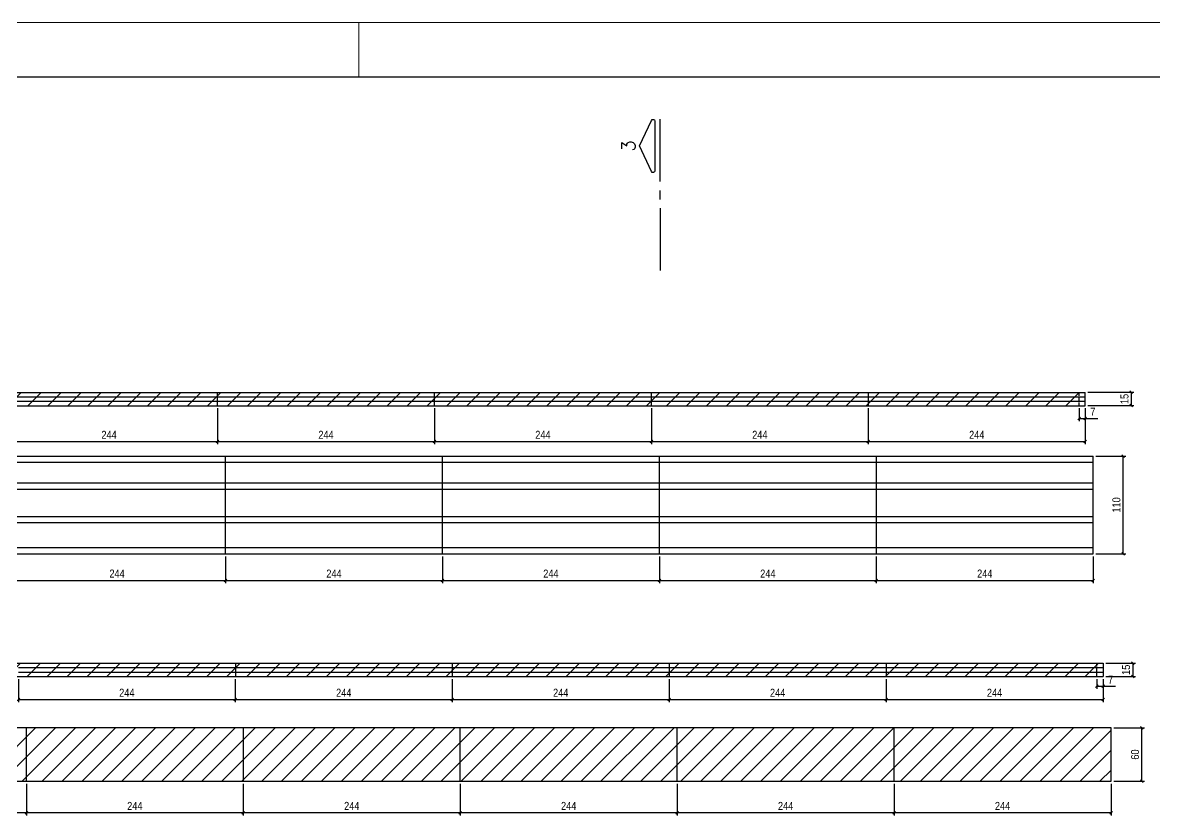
# Model space of a CAD drawing. Extents: x 1860 to 8661, y -614 to 3008.
# Drawn here: x 6028 to 7301, y 2116 to 3008 of the extents above; entities that cross this region are included whole.
import ezdxf
from ezdxf.enums import TextEntityAlignment as Align

# ---------------------------------------------------------------- set-up
doc = ezdxf.new("R2010")
doc.units = 0
doc.linetypes.add('HIDDEN', pattern=[0.375, 0.25, -0.125])
for name, color, linetype in [('COTA', 241, 'Continuous'), ('F-CORTE-INDICAÇÃO', 4, 'Continuous'), ('Painéis', 200, 'Continuous'), ('SARR_2.2x7', 40, 'Continuous')]:
    doc.layers.add(name, color=color, linetype=linetype)
doc.layers.add('FOLHA', color=255, linetype='Continuous', lineweight=5)
doc.layers.add('Hachura', color=251, linetype='Continuous', lineweight=9)
doc.styles.add('COTA TECNICA-50', font='techl___.ttf', dxfattribs={"height": 9})
doc.styles.add('ROMANS', font='romans.shx')
doc.dimstyles.new('COTA PAINEL-50', dxfattribs={"dimtxt": 9, "dimasz": 3, "dimexe": 3, "dimexo": 3, "dimgap": 3, "dimtad": 1, "dimdec": 1, "dimzin": 12, "dimdsep": 46, "dimtxsty": 'COTA TECNICA-50', "dimblk1": 'OBLIQUE', "dimblk2": 'OBLIQUE', "dimsah": 1, "dimcen": 0.9, "dimclrd": 4, "dimclre": 4, "dimclrt": 240, "dimadec": 1, "dimazin": 3, "dimtfac": 1, "dimtdec": 1, "dimtmove": 0, "dimatfit": 3, "dimfxl": 1, "dimtolj": 1, "dimtzin": 12, "dimarcsym": 0})
pattern_1 = [(45, (0, -34.354), (-11.22532, 11.22532), [])]

# ---------------------------------------------------------------- blocks, each defined once
blk = doc.blocks.new('*U15')
at = {"layer": 'F-CORTE-INDICAÇÃO'}
for p, q in [((70, 0), (0, 0)), ((80, 0), (90, 0)), ((100, 0), (170, 0))]:
    blk.add_line(p, q, dxfattribs=at)
blk.add_lwpolyline([(112, 6, -0.802585), (111.2, 9.8), (140, 23.3), (168.8, 9.8, -0.802585), (168, 6)], format="xyb", close=True, dxfattribs=at)
at = {"layer": 'F-CORTE-INDICAÇÃO', "style": 'ROMANS'}
blk.add_attdef('CORTE', text='', height=15, dxfattribs=at).set_placement((140, 35.8), align=Align.MIDDLE_CENTER)
at = {"layer": 'F-CORTE-INDICAÇÃO', "color": 2, "style": 'ROMANS'}
blk.add_attdef('FOLHA', text='', height=12, dxfattribs=at).set_placement((140, -10), align=Align.MIDDLE_CENTER)
blk = doc.blocks.new('_Oblique')
at = {"color": 0, "linetype": 'ByBlock', "lineweight": -2}
blk.add_line((-0.5, -0.5), (0.5, 0.5), dxfattribs=at)
blk = doc.blocks.new('*D384')
at = {"layer": 'COTA', "color": 4, "lineweight": -2, "transparency": 16777216}
for p, q in [((7008.6, 2151.5), (7008.6, 2116.1)), ((7252.6, 2151.5), (7252.6, 2116.1)), ((7252.6, 2119.1), (7008.6, 2119.1))]:
    blk.add_line(p, q, dxfattribs=at)
at = {"layer": 'Defpoints', "color": 0, "transparency": 16777216}
for p in [(7008.6, 2154.5), (7252.6, 2154.5), (7008.6, 2119.1)]:
    blk.add_point(p, dxfattribs=at)
at = {"layer": 'COTA', "color": 4, "lineweight": -2, "transparency": 16777216, "xscale": 3, "yscale": 3, "zscale": 3, "rotation": 180}
blk.add_blockref('_Oblique', (7008.6, 2119.1), dxfattribs=at)
at = {"layer": 'COTA', "color": 4, "lineweight": -2, "transparency": 16777216, "xscale": 3, "yscale": 3, "zscale": 3}
blk.add_blockref('_Oblique', (7252.6, 2119.1), dxfattribs=at)
at = {"layer": 'COTA', "color": 240, "transparency": 16777216, "insert": (7130.6, 2126.7), "char_height": 9, "attachment_point": 5, "style": 'COTA TECNICA-50'}
blk.add_mtext('\\A1;244', dxfattribs=at)
blk = doc.blocks.new('*D385')
at = {"layer": 'COTA', "color": 4, "lineweight": -2, "transparency": 16777216}
for p, q in [((6764.6, 2151.5), (6764.6, 2116.1)), ((7008.6, 2151.5), (7008.6, 2116.1)), ((7008.6, 2119.1), (6764.6, 2119.1))]:
    blk.add_line(p, q, dxfattribs=at)
at = {"layer": 'Defpoints', "color": 0, "transparency": 16777216}
for p in [(6764.6, 2154.5), (7008.6, 2154.5), (6764.6, 2119.1)]:
    blk.add_point(p, dxfattribs=at)
at = {"layer": 'COTA', "color": 4, "lineweight": -2, "transparency": 16777216, "xscale": 3, "yscale": 3, "zscale": 3, "rotation": 180}
blk.add_blockref('_Oblique', (6764.6, 2119.1), dxfattribs=at)
at = {"layer": 'COTA', "color": 4, "lineweight": -2, "transparency": 16777216, "xscale": 3, "yscale": 3, "zscale": 3}
blk.add_blockref('_Oblique', (7008.6, 2119.1), dxfattribs=at)
at = {"layer": 'COTA', "color": 240, "transparency": 16777216, "insert": (6886.6, 2126.7), "char_height": 9, "attachment_point": 5, "style": 'COTA TECNICA-50'}
blk.add_mtext('\\A1;244', dxfattribs=at)
blk = doc.blocks.new('*D386')
at = {"layer": 'COTA', "color": 4, "lineweight": -2, "transparency": 16777216}
for p, q in [((6520.6, 2151.5), (6520.6, 2116.1)), ((6764.6, 2151.5), (6764.6, 2116.1)), ((6764.6, 2119.1), (6520.6, 2119.1))]:
    blk.add_line(p, q, dxfattribs=at)
at = {"layer": 'Defpoints', "color": 0, "transparency": 16777216}
for p in [(6520.6, 2154.5), (6764.6, 2154.5), (6520.6, 2119.1)]:
    blk.add_point(p, dxfattribs=at)
at = {"layer": 'COTA', "color": 4, "lineweight": -2, "transparency": 16777216, "xscale": 3, "yscale": 3, "zscale": 3, "rotation": 180}
blk.add_blockref('_Oblique', (6520.6, 2119.1), dxfattribs=at)
at = {"layer": 'COTA', "color": 4, "lineweight": -2, "transparency": 16777216, "xscale": 3, "yscale": 3, "zscale": 3}
blk.add_blockref('_Oblique', (6764.6, 2119.1), dxfattribs=at)
at = {"layer": 'COTA', "color": 240, "transparency": 16777216, "insert": (6642.6, 2126.7), "char_height": 9, "attachment_point": 5, "style": 'COTA TECNICA-50'}
blk.add_mtext('\\A1;244', dxfattribs=at)
blk = doc.blocks.new('*D387')
at = {"layer": 'COTA', "color": 4, "lineweight": -2, "transparency": 16777216}
for p, q in [((6276.6, 2151.5), (6276.6, 2116.1)), ((6520.6, 2151.5), (6520.6, 2116.1)), ((6520.6, 2119.1), (6276.6, 2119.1))]:
    blk.add_line(p, q, dxfattribs=at)
at = {"layer": 'Defpoints', "color": 0, "transparency": 16777216}
for p in [(6276.6, 2154.5), (6520.6, 2154.5), (6276.6, 2119.1)]:
    blk.add_point(p, dxfattribs=at)
at = {"layer": 'COTA', "color": 4, "lineweight": -2, "transparency": 16777216, "xscale": 3, "yscale": 3, "zscale": 3, "rotation": 180}
blk.add_blockref('_Oblique', (6276.6, 2119.1), dxfattribs=at)
at = {"layer": 'COTA', "color": 4, "lineweight": -2, "transparency": 16777216, "xscale": 3, "yscale": 3, "zscale": 3}
blk.add_blockref('_Oblique', (6520.6, 2119.1), dxfattribs=at)
at = {"layer": 'COTA', "color": 240, "transparency": 16777216, "insert": (6398.6, 2126.7), "char_height": 9, "attachment_point": 5, "style": 'COTA TECNICA-50'}
blk.add_mtext('\\A1;244', dxfattribs=at)
blk = doc.blocks.new('*D389')
at = {"layer": 'COTA', "color": 4, "lineweight": -2, "transparency": 16777216}
for p, q in [((6032.6, 2151.5), (6032.6, 2116.1)), ((6276.6, 2151.5), (6276.6, 2116.1)), ((6276.6, 2119.1), (6032.6, 2119.1))]:
    blk.add_line(p, q, dxfattribs=at)
at = {"layer": 'Defpoints', "color": 0, "transparency": 16777216}
for p in [(6032.6, 2154.5), (6276.6, 2154.5), (6032.6, 2119.1)]:
    blk.add_point(p, dxfattribs=at)
at = {"layer": 'COTA', "color": 4, "lineweight": -2, "transparency": 16777216, "xscale": 3, "yscale": 3, "zscale": 3, "rotation": 180}
blk.add_blockref('_Oblique', (6032.6, 2119.1), dxfattribs=at)
at = {"layer": 'COTA', "color": 4, "lineweight": -2, "transparency": 16777216, "xscale": 3, "yscale": 3, "zscale": 3}
blk.add_blockref('_Oblique', (6276.6, 2119.1), dxfattribs=at)
at = {"layer": 'COTA', "color": 240, "transparency": 16777216, "insert": (6154.6, 2126.7), "char_height": 9, "attachment_point": 5, "style": 'COTA TECNICA-50'}
blk.add_mtext('\\A1;244', dxfattribs=at)
blk = doc.blocks.new('*D390')
at = {"layer": 'COTA', "color": 4, "lineweight": -2, "transparency": 16777216}
for p, q in [((5788.6, 2151.5), (5788.6, 2116.1)), ((6032.6, 2151.5), (6032.6, 2116.1)), ((6032.6, 2119.1), (5788.6, 2119.1))]:
    blk.add_line(p, q, dxfattribs=at)
at = {"layer": 'Defpoints', "color": 0, "transparency": 16777216}
for p in [(5788.6, 2154.5), (6032.6, 2154.5), (5788.6, 2119.1)]:
    blk.add_point(p, dxfattribs=at)
at = {"layer": 'COTA', "color": 4, "lineweight": -2, "transparency": 16777216, "xscale": 3, "yscale": 3, "zscale": 3, "rotation": 180}
blk.add_blockref('_Oblique', (5788.6, 2119.1), dxfattribs=at)
at = {"layer": 'COTA', "color": 4, "lineweight": -2, "transparency": 16777216, "xscale": 3, "yscale": 3, "zscale": 3}
blk.add_blockref('_Oblique', (6032.6, 2119.1), dxfattribs=at)
at = {"layer": 'COTA', "color": 240, "transparency": 16777216, "insert": (5910.6, 2126.7), "char_height": 9, "attachment_point": 5, "style": 'COTA TECNICA-50'}
blk.add_mtext('\\A1;244', dxfattribs=at)
blk = doc.blocks.new('*D400')
at = {"layer": 'COTA', "color": 4, "lineweight": -2, "transparency": 16777216}
for p, q in [((7255.6, 2214.5), (7290.3, 2214.5)), ((7287.3, 2154.5), (7287.3, 2214.5)), ((7255.6, 2154.5), (7290.3, 2154.5))]:
    blk.add_line(p, q, dxfattribs=at)
at = {"layer": 'Defpoints', "color": 0, "transparency": 16777216}
for p in [(7252.6, 2214.5), (7287.3, 2214.5), (7252.6, 2154.5)]:
    blk.add_point(p, dxfattribs=at)
at = {"layer": 'COTA', "color": 4, "lineweight": -2, "transparency": 16777216, "xscale": 3, "yscale": 3, "zscale": 3}
for p, rotation in [((7287.3, 2214.5), 90), ((7287.3, 2154.5), 270)]:
    blk.add_blockref('_Oblique', p, dxfattribs=dict(at, rotation=rotation))
at = {"layer": 'COTA', "color": 240, "transparency": 16777216, "insert": (7279.7, 2184.5), "char_height": 9, "attachment_point": 5, "rotation": 90, "style": 'COTA TECNICA-50'}
blk.add_mtext('\\A1;60', dxfattribs=at)
blk = doc.blocks.new('*D405')
at = {"layer": 'COTA', "color": 4, "lineweight": -2, "transparency": 16777216}
for p, q in [((7246.6, 2287.3), (7280.1, 2287.3)), ((7277.1, 2287.3), (7277.1, 2272.3)), ((7246.6, 2272.3), (7280.1, 2272.3))]:
    blk.add_line(p, q, dxfattribs=at)
at = {"layer": 'Defpoints', "color": 0, "transparency": 16777216}
for p in [(7243.6, 2287.3), (7243.6, 2272.3), (7277.1, 2272.3)]:
    blk.add_point(p, dxfattribs=at)
at = {"layer": 'COTA', "color": 4, "lineweight": -2, "transparency": 16777216, "xscale": 3, "yscale": 3, "zscale": 3}
for p, rotation in [((7277.1, 2287.3), 90), ((7277.1, 2272.3), 270)]:
    blk.add_blockref('_Oblique', p, dxfattribs=dict(at, rotation=rotation))
at = {"layer": 'COTA', "color": 240, "transparency": 16777216, "insert": (7269.5, 2279.8), "char_height": 9, "attachment_point": 5, "rotation": 90, "style": 'COTA TECNICA-50'}
blk.add_mtext('\\A1;15', dxfattribs=at)
blk = doc.blocks.new('*D404')
at = {"layer": 'COTA', "color": 4, "lineweight": -2, "transparency": 16777216}
for p, q in [((7236.6, 2269.3), (7236.6, 2258.3)), ((7243.6, 2269.3), (7243.6, 2258.3)), ((7236.6, 2261.3), (7243.6, 2261.3)), ((7243.6, 2261.3), (7257.8, 2261.3))]:
    blk.add_line(p, q, dxfattribs=at)
at = {"layer": 'Defpoints', "color": 0, "transparency": 16777216}
for p in [(7236.6, 2272.3), (7243.6, 2272.3), (7243.6, 2261.3)]:
    blk.add_point(p, dxfattribs=at)
at = {"layer": 'COTA', "color": 4, "lineweight": -2, "transparency": 16777216, "xscale": 3, "yscale": 3, "zscale": 3, "rotation": 180}
blk.add_blockref('_Oblique', (7236.6, 2261.3), dxfattribs=at)
at = {"layer": 'COTA', "color": 4, "lineweight": -2, "transparency": 16777216, "xscale": 3, "yscale": 3, "zscale": 3}
blk.add_blockref('_Oblique', (7243.6, 2261.3), dxfattribs=at)
at = {"layer": 'COTA', "color": 240, "transparency": 16777216, "insert": (7252.2, 2268.8), "char_height": 9, "attachment_point": 5, "style": 'COTA TECNICA-50'}
blk.add_mtext('\\A1;7', dxfattribs=at)
blk = doc.blocks.new('*D423')
at = {"layer": 'COTA', "color": 4, "lineweight": -2, "transparency": 16777216}
for p, q in [((6023.6, 2269.3), (6023.6, 2243.5)), ((6267.6, 2269.3), (6267.6, 2243.5)), ((6023.6, 2246.5), (6267.6, 2246.5))]:
    blk.add_line(p, q, dxfattribs=at)
at = {"layer": 'Defpoints', "color": 0, "transparency": 16777216}
for p in [(6023.6, 2272.3), (6267.6, 2272.3), (6267.6, 2246.5)]:
    blk.add_point(p, dxfattribs=at)
at = {"layer": 'COTA', "color": 4, "lineweight": -2, "transparency": 16777216, "xscale": 3, "yscale": 3, "zscale": 3, "rotation": 180}
blk.add_blockref('_Oblique', (6023.6, 2246.5), dxfattribs=at)
at = {"layer": 'COTA', "color": 4, "lineweight": -2, "transparency": 16777216, "xscale": 3, "yscale": 3, "zscale": 3}
blk.add_blockref('_Oblique', (6267.6, 2246.5), dxfattribs=at)
at = {"layer": 'COTA', "color": 240, "transparency": 16777216, "insert": (6145.6, 2254), "char_height": 9, "attachment_point": 5, "style": 'COTA TECNICA-50'}
blk.add_mtext('\\A1;244', dxfattribs=at)
blk = doc.blocks.new('*D424')
at = {"layer": 'COTA', "color": 4, "lineweight": -2, "transparency": 16777216}
for p, q in [((6267.6, 2269.3), (6267.6, 2243.5)), ((6511.6, 2269.3), (6511.6, 2243.5)), ((6267.6, 2246.5), (6511.6, 2246.5))]:
    blk.add_line(p, q, dxfattribs=at)
at = {"layer": 'Defpoints', "color": 0, "transparency": 16777216}
for p in [(6267.6, 2272.3), (6511.6, 2272.3), (6511.6, 2246.5)]:
    blk.add_point(p, dxfattribs=at)
at = {"layer": 'COTA', "color": 4, "lineweight": -2, "transparency": 16777216, "xscale": 3, "yscale": 3, "zscale": 3, "rotation": 180}
blk.add_blockref('_Oblique', (6267.6, 2246.5), dxfattribs=at)
at = {"layer": 'COTA', "color": 4, "lineweight": -2, "transparency": 16777216, "xscale": 3, "yscale": 3, "zscale": 3}
blk.add_blockref('_Oblique', (6511.6, 2246.5), dxfattribs=at)
at = {"layer": 'COTA', "color": 240, "transparency": 16777216, "insert": (6389.6, 2254), "char_height": 9, "attachment_point": 5, "style": 'COTA TECNICA-50'}
blk.add_mtext('\\A1;244', dxfattribs=at)
blk = doc.blocks.new('*D425')
at = {"layer": 'COTA', "color": 4, "lineweight": -2, "transparency": 16777216}
for p, q in [((6511.6, 2269.3), (6511.6, 2243.5)), ((6755.6, 2269.3), (6755.6, 2243.5)), ((6511.6, 2246.5), (6755.6, 2246.5))]:
    blk.add_line(p, q, dxfattribs=at)
at = {"layer": 'Defpoints', "color": 0, "transparency": 16777216}
for p in [(6511.6, 2272.3), (6755.6, 2272.3), (6755.6, 2246.5)]:
    blk.add_point(p, dxfattribs=at)
at = {"layer": 'COTA', "color": 4, "lineweight": -2, "transparency": 16777216, "xscale": 3, "yscale": 3, "zscale": 3, "rotation": 180}
blk.add_blockref('_Oblique', (6511.6, 2246.5), dxfattribs=at)
at = {"layer": 'COTA', "color": 4, "lineweight": -2, "transparency": 16777216, "xscale": 3, "yscale": 3, "zscale": 3}
blk.add_blockref('_Oblique', (6755.6, 2246.5), dxfattribs=at)
at = {"layer": 'COTA', "color": 240, "transparency": 16777216, "insert": (6633.6, 2254), "char_height": 9, "attachment_point": 5, "style": 'COTA TECNICA-50'}
blk.add_mtext('\\A1;244', dxfattribs=at)
blk = doc.blocks.new('*D406')
at = {"layer": 'COTA', "color": 4, "lineweight": -2, "transparency": 16777216}
for p, q in [((6755.6, 2269.3), (6755.6, 2243.5)), ((6999.6, 2269.3), (6999.6, 2243.5)), ((6755.6, 2246.5), (6999.6, 2246.5))]:
    blk.add_line(p, q, dxfattribs=at)
at = {"layer": 'Defpoints', "color": 0, "transparency": 16777216}
for p in [(6755.6, 2272.3), (6999.6, 2272.3), (6999.6, 2246.5)]:
    blk.add_point(p, dxfattribs=at)
at = {"layer": 'COTA', "color": 4, "lineweight": -2, "transparency": 16777216, "xscale": 3, "yscale": 3, "zscale": 3, "rotation": 180}
blk.add_blockref('_Oblique', (6755.6, 2246.5), dxfattribs=at)
at = {"layer": 'COTA', "color": 4, "lineweight": -2, "transparency": 16777216, "xscale": 3, "yscale": 3, "zscale": 3}
blk.add_blockref('_Oblique', (6999.6, 2246.5), dxfattribs=at)
at = {"layer": 'COTA', "color": 240, "transparency": 16777216, "insert": (6877.6, 2254), "char_height": 9, "attachment_point": 5, "style": 'COTA TECNICA-50'}
blk.add_mtext('\\A1;244', dxfattribs=at)
blk = doc.blocks.new('*D407')
at = {"layer": 'COTA', "color": 4, "lineweight": -2, "transparency": 16777216}
for p, q in [((6999.6, 2269.3), (6999.6, 2243.5)), ((7243.6, 2269.3), (7243.6, 2243.5)), ((6999.6, 2246.5), (7243.6, 2246.5))]:
    blk.add_line(p, q, dxfattribs=at)
at = {"layer": 'Defpoints', "color": 0, "transparency": 16777216}
for p in [(6999.6, 2272.3), (7243.6, 2272.3), (7243.6, 2246.5)]:
    blk.add_point(p, dxfattribs=at)
at = {"layer": 'COTA', "color": 4, "lineweight": -2, "transparency": 16777216, "xscale": 3, "yscale": 3, "zscale": 3, "rotation": 180}
blk.add_blockref('_Oblique', (6999.6, 2246.5), dxfattribs=at)
at = {"layer": 'COTA', "color": 4, "lineweight": -2, "transparency": 16777216, "xscale": 3, "yscale": 3, "zscale": 3}
blk.add_blockref('_Oblique', (7243.6, 2246.5), dxfattribs=at)
at = {"layer": 'COTA', "color": 240, "transparency": 16777216, "insert": (7121.6, 2254), "char_height": 9, "attachment_point": 5, "style": 'COTA TECNICA-50'}
blk.add_mtext('\\A1;244', dxfattribs=at)
blk = doc.blocks.new('*D434')
at = {"layer": 'COTA', "color": 4, "lineweight": -2, "transparency": 16777216}
for p, q in [((6012.6, 2407.2), (6012.6, 2377.4)), ((6256.6, 2407.2), (6256.6, 2377.4)), ((6012.6, 2380.4), (6256.6, 2380.4))]:
    blk.add_line(p, q, dxfattribs=at)
at = {"layer": 'Defpoints', "color": 0, "transparency": 16777216}
for p in [(6012.6, 2410.2), (6256.6, 2410.2), (6256.6, 2380.4)]:
    blk.add_point(p, dxfattribs=at)
at = {"layer": 'COTA', "color": 4, "lineweight": -2, "transparency": 16777216, "xscale": 3, "yscale": 3, "zscale": 3, "rotation": 180}
blk.add_blockref('_Oblique', (6012.6, 2380.4), dxfattribs=at)
at = {"layer": 'COTA', "color": 4, "lineweight": -2, "transparency": 16777216, "xscale": 3, "yscale": 3, "zscale": 3}
blk.add_blockref('_Oblique', (6256.6, 2380.4), dxfattribs=at)
at = {"layer": 'COTA', "color": 240, "transparency": 16777216, "insert": (6134.6, 2388), "char_height": 9, "attachment_point": 5, "style": 'COTA TECNICA-50'}
blk.add_mtext('\\A1;244', dxfattribs=at)
blk = doc.blocks.new('*D435')
at = {"layer": 'COTA', "color": 4, "lineweight": -2, "transparency": 16777216}
for p, q in [((6256.6, 2407.2), (6256.6, 2377.4)), ((6500.6, 2407.2), (6500.6, 2377.4)), ((6256.6, 2380.4), (6500.6, 2380.4))]:
    blk.add_line(p, q, dxfattribs=at)
at = {"layer": 'Defpoints', "color": 0, "transparency": 16777216}
for p in [(6256.6, 2410.2), (6500.6, 2410.2), (6500.6, 2380.4)]:
    blk.add_point(p, dxfattribs=at)
at = {"layer": 'COTA', "color": 4, "lineweight": -2, "transparency": 16777216, "xscale": 3, "yscale": 3, "zscale": 3, "rotation": 180}
blk.add_blockref('_Oblique', (6256.6, 2380.4), dxfattribs=at)
at = {"layer": 'COTA', "color": 4, "lineweight": -2, "transparency": 16777216, "xscale": 3, "yscale": 3, "zscale": 3}
blk.add_blockref('_Oblique', (6500.6, 2380.4), dxfattribs=at)
at = {"layer": 'COTA', "color": 240, "transparency": 16777216, "insert": (6378.6, 2388), "char_height": 9, "attachment_point": 5, "style": 'COTA TECNICA-50'}
blk.add_mtext('\\A1;244', dxfattribs=at)
blk = doc.blocks.new('*D436')
at = {"layer": 'COTA', "color": 4, "lineweight": -2, "transparency": 16777216}
for p, q in [((6500.6, 2407.2), (6500.6, 2377.4)), ((6744.6, 2407.2), (6744.6, 2377.4)), ((6500.6, 2380.4), (6744.6, 2380.4))]:
    blk.add_line(p, q, dxfattribs=at)
at = {"layer": 'Defpoints', "color": 0, "transparency": 16777216}
for p in [(6500.6, 2410.2), (6744.6, 2410.2), (6744.6, 2380.4)]:
    blk.add_point(p, dxfattribs=at)
at = {"layer": 'COTA', "color": 4, "lineweight": -2, "transparency": 16777216, "xscale": 3, "yscale": 3, "zscale": 3, "rotation": 180}
blk.add_blockref('_Oblique', (6500.6, 2380.4), dxfattribs=at)
at = {"layer": 'COTA', "color": 4, "lineweight": -2, "transparency": 16777216, "xscale": 3, "yscale": 3, "zscale": 3}
blk.add_blockref('_Oblique', (6744.6, 2380.4), dxfattribs=at)
at = {"layer": 'COTA', "color": 240, "transparency": 16777216, "insert": (6622.6, 2388), "char_height": 9, "attachment_point": 5, "style": 'COTA TECNICA-50'}
blk.add_mtext('\\A1;244', dxfattribs=at)
blk = doc.blocks.new('*D437')
at = {"layer": 'COTA', "color": 4, "lineweight": -2, "transparency": 16777216}
for p, q in [((6500.6, 2407.2), (6500.6, 2377.4)), ((6744.6, 2407.2), (6744.6, 2377.4)), ((6500.6, 2380.4), (6744.6, 2380.4))]:
    blk.add_line(p, q, dxfattribs=at)
at = {"layer": 'Defpoints', "color": 0, "transparency": 16777216}
for p in [(6500.6, 2410.2), (6744.6, 2410.2), (6744.6, 2380.4)]:
    blk.add_point(p, dxfattribs=at)
at = {"layer": 'COTA', "color": 4, "lineweight": -2, "transparency": 16777216, "xscale": 3, "yscale": 3, "zscale": 3, "rotation": 180}
blk.add_blockref('_Oblique', (6500.6, 2380.4), dxfattribs=at)
at = {"layer": 'COTA', "color": 4, "lineweight": -2, "transparency": 16777216, "xscale": 3, "yscale": 3, "zscale": 3}
blk.add_blockref('_Oblique', (6744.6, 2380.4), dxfattribs=at)
at = {"layer": 'COTA', "color": 240, "transparency": 16777216, "insert": (6622.6, 2388), "char_height": 9, "attachment_point": 5, "style": 'COTA TECNICA-50'}
blk.add_mtext('\\A1;244', dxfattribs=at)
blk = doc.blocks.new('*D438')
at = {"layer": 'COTA', "color": 4, "lineweight": -2, "transparency": 16777216}
for p, q in [((6988.6, 2407.2), (6988.6, 2377.4)), ((7232.6, 2407.2), (7232.6, 2377.4)), ((6988.6, 2380.4), (7232.6, 2380.4))]:
    blk.add_line(p, q, dxfattribs=at)
at = {"layer": 'Defpoints', "color": 0, "transparency": 16777216}
for p in [(6988.6, 2410.2), (7232.6, 2410.2), (7232.6, 2380.4)]:
    blk.add_point(p, dxfattribs=at)
at = {"layer": 'COTA', "color": 4, "lineweight": -2, "transparency": 16777216, "xscale": 3, "yscale": 3, "zscale": 3, "rotation": 180}
blk.add_blockref('_Oblique', (6988.6, 2380.4), dxfattribs=at)
at = {"layer": 'COTA', "color": 4, "lineweight": -2, "transparency": 16777216, "xscale": 3, "yscale": 3, "zscale": 3}
blk.add_blockref('_Oblique', (7232.6, 2380.4), dxfattribs=at)
at = {"layer": 'COTA', "color": 240, "transparency": 16777216, "insert": (7110.6, 2388), "char_height": 9, "attachment_point": 5, "style": 'COTA TECNICA-50'}
blk.add_mtext('\\A1;244', dxfattribs=at)
blk = doc.blocks.new('*D439')
at = {"layer": 'COTA', "color": 4, "lineweight": -2, "transparency": 16777216}
for p, q in [((6744.6, 2407.2), (6744.6, 2377.4)), ((6988.6, 2407.2), (6988.6, 2377.4)), ((6744.6, 2380.4), (6988.6, 2380.4))]:
    blk.add_line(p, q, dxfattribs=at)
at = {"layer": 'Defpoints', "color": 0, "transparency": 16777216}
for p in [(6744.6, 2410.2), (6988.6, 2410.2), (6988.6, 2380.4)]:
    blk.add_point(p, dxfattribs=at)
at = {"layer": 'COTA', "color": 4, "lineweight": -2, "transparency": 16777216, "xscale": 3, "yscale": 3, "zscale": 3, "rotation": 180}
blk.add_blockref('_Oblique', (6744.6, 2380.4), dxfattribs=at)
at = {"layer": 'COTA', "color": 4, "lineweight": -2, "transparency": 16777216, "xscale": 3, "yscale": 3, "zscale": 3}
blk.add_blockref('_Oblique', (6988.6, 2380.4), dxfattribs=at)
at = {"layer": 'COTA', "color": 240, "transparency": 16777216, "insert": (6866.6, 2388), "char_height": 9, "attachment_point": 5, "style": 'COTA TECNICA-50'}
blk.add_mtext('\\A1;244', dxfattribs=at)
blk = doc.blocks.new('*D440')
at = {"layer": 'COTA', "color": 4, "lineweight": -2, "transparency": 16777216}
for p, q in [((7235.6, 2520.2), (7269.3, 2520.2)), ((7266.3, 2410.2), (7266.3, 2520.2)), ((7235.6, 2410.2), (7269.3, 2410.2))]:
    blk.add_line(p, q, dxfattribs=at)
at = {"layer": 'Defpoints', "color": 0, "transparency": 16777216}
for p in [(7232.6, 2520.2), (7266.3, 2520.2), (7232.6, 2410.2)]:
    blk.add_point(p, dxfattribs=at)
at = {"layer": 'COTA', "color": 4, "lineweight": -2, "transparency": 16777216, "xscale": 3, "yscale": 3, "zscale": 3}
for p, rotation in [((7266.3, 2520.2), 90), ((7266.3, 2410.2), 270)]:
    blk.add_blockref('_Oblique', p, dxfattribs=dict(at, rotation=rotation))
at = {"layer": 'COTA', "color": 240, "transparency": 16777216, "insert": (7258.7, 2465.2), "char_height": 9, "attachment_point": 5, "rotation": 90, "style": 'COTA TECNICA-50'}
blk.add_mtext('\\A1;110', dxfattribs=at)
blk = doc.blocks.new('*D444')
at = {"layer": 'COTA', "color": 4, "lineweight": -2, "transparency": 16777216}
for p, q in [((6003.6, 2573.9), (6003.6, 2533.5)), ((6247.6, 2573.9), (6247.6, 2533.5)), ((6003.6, 2536.5), (6247.6, 2536.5))]:
    blk.add_line(p, q, dxfattribs=at)
at = {"layer": 'Defpoints', "color": 0, "transparency": 16777216}
for p in [(6003.6, 2576.9), (6247.6, 2576.9), (6247.6, 2536.5)]:
    blk.add_point(p, dxfattribs=at)
at = {"layer": 'COTA', "color": 4, "lineweight": -2, "transparency": 16777216, "xscale": 3, "yscale": 3, "zscale": 3, "rotation": 180}
blk.add_blockref('_Oblique', (6003.6, 2536.5), dxfattribs=at)
at = {"layer": 'COTA', "color": 4, "lineweight": -2, "transparency": 16777216, "xscale": 3, "yscale": 3, "zscale": 3}
blk.add_blockref('_Oblique', (6247.6, 2536.5), dxfattribs=at)
at = {"layer": 'COTA', "color": 240, "transparency": 16777216, "insert": (6125.6, 2544.1), "char_height": 9, "attachment_point": 5, "style": 'COTA TECNICA-50'}
blk.add_mtext('\\A1;244', dxfattribs=at)
blk = doc.blocks.new('*D445')
at = {"layer": 'COTA', "color": 4, "lineweight": -2, "transparency": 16777216}
for p, q in [((6247.6, 2573.9), (6247.6, 2533.5)), ((6491.6, 2573.9), (6491.6, 2533.5)), ((6247.6, 2536.5), (6491.6, 2536.5))]:
    blk.add_line(p, q, dxfattribs=at)
at = {"layer": 'Defpoints', "color": 0, "transparency": 16777216}
for p in [(6247.6, 2576.9), (6491.6, 2576.9), (6491.6, 2536.5)]:
    blk.add_point(p, dxfattribs=at)
at = {"layer": 'COTA', "color": 4, "lineweight": -2, "transparency": 16777216, "xscale": 3, "yscale": 3, "zscale": 3, "rotation": 180}
blk.add_blockref('_Oblique', (6247.6, 2536.5), dxfattribs=at)
at = {"layer": 'COTA', "color": 4, "lineweight": -2, "transparency": 16777216, "xscale": 3, "yscale": 3, "zscale": 3}
blk.add_blockref('_Oblique', (6491.6, 2536.5), dxfattribs=at)
at = {"layer": 'COTA', "color": 240, "transparency": 16777216, "insert": (6369.6, 2544.1), "char_height": 9, "attachment_point": 5, "style": 'COTA TECNICA-50'}
blk.add_mtext('\\A1;244', dxfattribs=at)
blk = doc.blocks.new('*D446')
at = {"layer": 'COTA', "color": 4, "lineweight": -2, "transparency": 16777216}
for p, q in [((6491.6, 2573.9), (6491.6, 2533.5)), ((6735.6, 2573.9), (6735.6, 2533.5)), ((6491.6, 2536.5), (6735.6, 2536.5))]:
    blk.add_line(p, q, dxfattribs=at)
at = {"layer": 'Defpoints', "color": 0, "transparency": 16777216}
for p in [(6491.6, 2576.9), (6735.6, 2576.9), (6735.6, 2536.5)]:
    blk.add_point(p, dxfattribs=at)
at = {"layer": 'COTA', "color": 4, "lineweight": -2, "transparency": 16777216, "xscale": 3, "yscale": 3, "zscale": 3, "rotation": 180}
blk.add_blockref('_Oblique', (6491.6, 2536.5), dxfattribs=at)
at = {"layer": 'COTA', "color": 4, "lineweight": -2, "transparency": 16777216, "xscale": 3, "yscale": 3, "zscale": 3}
blk.add_blockref('_Oblique', (6735.6, 2536.5), dxfattribs=at)
at = {"layer": 'COTA', "color": 240, "transparency": 16777216, "insert": (6613.6, 2544.1), "char_height": 9, "attachment_point": 5, "style": 'COTA TECNICA-50'}
blk.add_mtext('\\A1;244', dxfattribs=at)
blk = doc.blocks.new('*D447')
at = {"layer": 'COTA', "color": 4, "lineweight": -2, "transparency": 16777216}
for p, q in [((6735.6, 2573.9), (6735.6, 2533.5)), ((6979.6, 2573.9), (6979.6, 2533.5)), ((6735.6, 2536.5), (6979.6, 2536.5))]:
    blk.add_line(p, q, dxfattribs=at)
at = {"layer": 'Defpoints', "color": 0, "transparency": 16777216}
for p in [(6735.6, 2576.9), (6979.6, 2576.9), (6979.6, 2536.5)]:
    blk.add_point(p, dxfattribs=at)
at = {"layer": 'COTA', "color": 4, "lineweight": -2, "transparency": 16777216, "xscale": 3, "yscale": 3, "zscale": 3, "rotation": 180}
blk.add_blockref('_Oblique', (6735.6, 2536.5), dxfattribs=at)
at = {"layer": 'COTA', "color": 4, "lineweight": -2, "transparency": 16777216, "xscale": 3, "yscale": 3, "zscale": 3}
blk.add_blockref('_Oblique', (6979.6, 2536.5), dxfattribs=at)
at = {"layer": 'COTA', "color": 240, "transparency": 16777216, "insert": (6857.6, 2544.1), "char_height": 9, "attachment_point": 5, "style": 'COTA TECNICA-50'}
blk.add_mtext('\\A1;244', dxfattribs=at)
blk = doc.blocks.new('*D448')
at = {"layer": 'COTA', "color": 4, "lineweight": -2, "transparency": 16777216}
for p, q in [((6979.6, 2573.9), (6979.6, 2533.5)), ((7223.6, 2573.9), (7223.6, 2533.5)), ((6979.6, 2536.5), (7223.6, 2536.5))]:
    blk.add_line(p, q, dxfattribs=at)
at = {"layer": 'Defpoints', "color": 0, "transparency": 16777216}
for p in [(6979.6, 2576.9), (7223.6, 2576.9), (7223.6, 2536.5)]:
    blk.add_point(p, dxfattribs=at)
at = {"layer": 'COTA', "color": 4, "lineweight": -2, "transparency": 16777216, "xscale": 3, "yscale": 3, "zscale": 3, "rotation": 180}
blk.add_blockref('_Oblique', (6979.6, 2536.5), dxfattribs=at)
at = {"layer": 'COTA', "color": 4, "lineweight": -2, "transparency": 16777216, "xscale": 3, "yscale": 3, "zscale": 3}
blk.add_blockref('_Oblique', (7223.6, 2536.5), dxfattribs=at)
at = {"layer": 'COTA', "color": 240, "transparency": 16777216, "insert": (7101.6, 2544.1), "char_height": 9, "attachment_point": 5, "style": 'COTA TECNICA-50'}
blk.add_mtext('\\A1;244', dxfattribs=at)
blk = doc.blocks.new('*D452')
at = {"layer": 'COTA', "color": 4, "lineweight": -2, "transparency": 16777216}
for p, q in [((7216.6, 2573.9), (7216.6, 2559.6)), ((7223.6, 2573.9), (7223.6, 2559.6)), ((7216.6, 2562.6), (7223.6, 2562.6)), ((7223.6, 2562.6), (7237.8, 2562.6))]:
    blk.add_line(p, q, dxfattribs=at)
at = {"layer": 'Defpoints', "color": 0, "transparency": 16777216}
for p in [(7216.6, 2576.9), (7223.6, 2576.9), (7223.6, 2562.6)]:
    blk.add_point(p, dxfattribs=at)
at = {"layer": 'COTA', "color": 4, "lineweight": -2, "transparency": 16777216, "xscale": 3, "yscale": 3, "zscale": 3, "rotation": 180}
blk.add_blockref('_Oblique', (7216.6, 2562.6), dxfattribs=at)
at = {"layer": 'COTA', "color": 4, "lineweight": -2, "transparency": 16777216, "xscale": 3, "yscale": 3, "zscale": 3}
blk.add_blockref('_Oblique', (7223.6, 2562.6), dxfattribs=at)
at = {"layer": 'COTA', "color": 240, "transparency": 16777216, "insert": (7232.2, 2570.1), "char_height": 9, "attachment_point": 5, "style": 'COTA TECNICA-50'}
blk.add_mtext('\\A1;7', dxfattribs=at)
blk = doc.blocks.new('*D453')
at = {"layer": 'COTA', "color": 4, "lineweight": -2, "transparency": 16777216}
for p, q in [((7226.6, 2591.9), (7278.4, 2591.9)), ((7275.4, 2591.9), (7275.4, 2576.9)), ((7226.6, 2576.9), (7278.4, 2576.9))]:
    blk.add_line(p, q, dxfattribs=at)
at = {"layer": 'Defpoints', "color": 0, "transparency": 16777216}
for p in [(7223.6, 2591.9), (7223.6, 2576.9), (7275.4, 2576.9)]:
    blk.add_point(p, dxfattribs=at)
at = {"layer": 'COTA', "color": 4, "lineweight": -2, "transparency": 16777216, "xscale": 3, "yscale": 3, "zscale": 3}
for p, rotation in [((7275.4, 2591.9), 90), ((7275.4, 2576.9), 270)]:
    blk.add_blockref('_Oblique', p, dxfattribs=dict(at, rotation=rotation))
at = {"layer": 'COTA', "color": 240, "transparency": 16777216, "insert": (7267.8, 2584.4), "char_height": 9, "attachment_point": 5, "rotation": 90, "style": 'COTA TECNICA-50'}
blk.add_mtext('\\A1;15', dxfattribs=at)

msp = doc.modelspace()

# ---------------------------------------------------------------- hatches: boundary and pattern name
at = {"layer": 'Hachura', "linetype": 'ByBlock'}
h = msp.add_hatch(dxfattribs=at)
h.set_pattern_fill('ANSI31', color=256, scale=5)
h.paths.add_polyline_path([(7223.65, 2576.85), (7223.65, 2591.85), (6979.65, 2591.85), (6979.65, 2576.85)])
h.paths.add_polyline_path([(6979.65, 2576.85), (6979.65, 2591.85), (6735.65, 2591.85), (6735.65, 2576.85)])
h.paths.add_polyline_path([(6735.65, 2576.85), (6735.65, 2591.85), (6491.65, 2591.85), (6491.65, 2576.85)])
h.paths.add_polyline_path([(6491.65, 2576.85), (6491.65, 2591.85), (6247.65, 2591.85), (6247.65, 2576.85)])
h.paths.add_polyline_path([(6247.65, 2576.85), (6247.65, 2591.85), (6003.65, 2591.85), (6003.65, 2576.85)])
h.paths.add_polyline_path([(6003.65, 2576.85), (6003.65, 2591.85), (5759.65, 2591.85), (5759.65, 2576.85)])
h.paths.add_polyline_path([(5759.65, 2576.85), (5759.65, 2591.85), (5515.65, 2591.85), (5515.65, 2576.85)])
h.paths.add_polyline_path([(5515.65, 2576.85), (5515.65, 2591.85), (5271.65, 2591.85), (5271.65, 2576.85)])
h.paths.add_polyline_path([(5271.65, 2576.85), (5271.65, 2591.85), (5238.15, 2591.85), (5238.15, 2576.85)])
h = msp.add_hatch(dxfattribs=at)
h.set_pattern_fill('ANSI31', color=256, scale=5)
h.set_pattern_definition(pattern_1)
h.paths.add_polyline_path([(6999.65, 2287.32), (6999.65, 2272.32), (7243.65, 2272.32), (7243.65, 2287.32)])
h.paths.add_polyline_path([(6999.65, 2272.32), (6999.65, 2287.32), (6755.65, 2287.32), (6755.65, 2272.32)])
h.paths.add_polyline_path([(6511.65, 2287.32), (6511.65, 2272.32), (6755.65, 2272.32), (6755.65, 2287.32)])
h.paths.add_polyline_path([(6511.65, 2272.32), (6511.65, 2287.32), (6267.65, 2287.32), (6267.65, 2272.32)])
h.paths.add_polyline_path([(6267.65, 2272.32), (6267.65, 2287.32), (6023.65, 2287.32), (6023.65, 2272.32)])
h.paths.add_polyline_path([(6023.65, 2272.32), (6023.65, 2287.32), (5779.65, 2287.32), (5779.65, 2272.32)])
h.paths.add_polyline_path([(5779.65, 2272.32), (5779.65, 2287.32), (5535.65, 2287.32), (5535.65, 2272.32)])
h.paths.add_polyline_path([(5291.65, 2287.32), (5047.65, 2287.32), (5047.65, 2272.32), (5291.65, 2272.32)])
h.paths.add_polyline_path([(5535.65, 2272.32), (5535.65, 2287.32), (5291.65, 2287.32), (5291.65, 2272.32)])
h.paths.add_polyline_path([(4803.65, 2287.32), (4803.65, 2272.32), (5047.65, 2272.32), (5047.65, 2287.32)])
h.paths.add_polyline_path([(4803.65, 2272.32), (4803.65, 2287.32), (4559.65, 2287.32), (4559.65, 2272.32)])
h.paths.add_polyline_path([(4559.65, 2272.32), (4559.65, 2287.32), (4315.65, 2287.32), (4315.65, 2272.32)])
h.paths.add_polyline_path([(4315.65, 2272.32), (4315.65, 2287.32), (4071.65, 2287.32), (4071.65, 2272.32)])
h = msp.add_hatch(dxfattribs=at)
h.set_pattern_fill('ANSI31', color=256, scale=5)
h.set_pattern_definition(pattern_1)
h.paths.add_polyline_path([(7008.65, 2214.46), (7008.65, 2154.46), (7252.65, 2154.46), (7252.65, 2214.46)])
h.paths.add_polyline_path([(6764.65, 2214.46), (6764.65, 2154.46), (7008.65, 2154.46), (7008.65, 2214.46)])
h.paths.add_polyline_path([(6764.65, 2154.46), (6764.65, 2214.46), (6520.65, 2214.46), (6520.65, 2154.46)])
h.paths.add_polyline_path([(6520.65, 2154.46), (6520.65, 2214.46), (6276.65, 2214.46), (6276.65, 2154.46)])
h.paths.add_polyline_path([(6276.65, 2154.46), (6276.65, 2214.46), (6032.65, 2214.46), (6032.65, 2154.46)])
h.paths.add_polyline_path([(6032.65, 2154.46), (6032.65, 2214.46), (5788.65, 2214.46), (5788.65, 2154.46)])
h.paths.add_polyline_path([(5788.65, 2154.46), (5788.65, 2214.46), (5544.65, 2214.46), (5544.65, 2154.46)])
h.paths.add_polyline_path([(5544.65, 2154.46), (5544.65, 2214.46), (5300.65, 2214.46), (5300.65, 2154.46)])
h.paths.add_polyline_path([(5056.65, 2214.46), (5056.65, 2154.46), (5300.65, 2154.46), (5300.65, 2214.46)])
h.paths.add_polyline_path([(5056.65, 2154.46), (5056.65, 2214.46), (4812.65, 2214.46), (4812.65, 2154.46)])
h.paths.add_polyline_path([(4812.65, 2154.46), (4812.65, 2214.46), (4568.65, 2214.46), (4568.65, 2154.46)])
h.paths.add_polyline_path([(4568.65, 2154.46), (4568.65, 2214.46), (4324.65, 2214.46), (4324.65, 2154.46)])
h.paths.add_polyline_path([(4324.65, 2154.46), (4324.65, 2214.46), (4080.65, 2214.46), (4080.65, 2154.46)])
h.paths.add_polyline_path([(3836.65, 2214.46), (3836.65, 2154.46), (4080.65, 2154.46), (4080.65, 2214.46)])
h.paths.add_polyline_path([(3836.65, 2154.46), (3836.65, 2214.46), (3592.65, 2214.46), (3592.65, 2154.46)])

# ---------------------------------------------------------------- linework, layer by layer
at = {"color": 30}
msp.add_line((2012.11, 2946.69), (8600.49, 2946.69), dxfattribs=at)
at = {"layer": 'FOLHA'}
for p, q in [((1859.7, 3007.66), (8661.45, 3007.66)), ((6406.48, 3007.66), (6406.48, 2946.69))]:
    msp.add_line(p, q, dxfattribs=at)
at = {"layer": 'Painéis'}
for p, q in [((5238.15, 2591.85), (7223.65, 2591.85)), ((6247.65, 2576.85), (6247.65, 2591.85)), ((6491.65, 2576.85), (6491.65, 2591.85)), ((6735.65, 2576.85), (6735.65, 2591.85)), ((6979.65, 2576.85), (6979.65, 2591.85)), ((7223.65, 2576.85), (7223.65, 2591.85)), ((5238.15, 2576.85), (7223.65, 2576.85)), ((5209.15, 2520.2), (7232.65, 2520.2)), ((6256.65, 2410.2), (6256.65, 2520.2)), ((6500.65, 2410.2), (6500.65, 2520.2)), ((6744.65, 2410.2), (6744.65, 2520.2)), ((6988.65, 2410.2), (6988.65, 2520.2)), ((7232.65, 2410.2), (7232.65, 2520.2)), ((5209.15, 2410.2), (7232.65, 2410.2)), ((2723.15, 2287.32), (7243.65, 2287.32)), ((6267.65, 2287.32), (6267.65, 2272.32)), ((6511.65, 2287.32), (6511.65, 2272.32)), ((6755.65, 2287.32), (6755.65, 2272.32)), ((6999.65, 2287.32), (6999.65, 2272.32)), ((7243.65, 2287.32), (7243.65, 2272.32)), ((2723.15, 2272.32), (7243.65, 2272.32)), ((6032.65, 2154.46), (6032.65, 2214.46)), ((6276.65, 2154.46), (6276.65, 2214.46)), ((6520.65, 2154.46), (6520.65, 2214.46)), ((6764.65, 2154.46), (6764.65, 2214.46)), ((7008.65, 2154.46), (7008.65, 2214.46))]:
    msp.add_line(p, q, dxfattribs=at)
msp.add_lwpolyline([(7252.65, 2214.46), (2714.15, 2214.46), (2714.15, 2154.46), (7252.65, 2154.46)], close=True, dxfattribs=at)
at = {"layer": 'SARR_2.2x7'}
for p, q in [((6003.65, 2586.85), (6247.65, 2586.85)), ((6247.65, 2586.85), (6491.65, 2586.85)), ((6491.65, 2586.85), (6735.65, 2586.85)), ((6735.65, 2586.85), (6979.65, 2586.85)), ((6979.65, 2586.85), (7223.65, 2586.85)), ((6003.65, 2581.85), (6247.65, 2581.85)), ((6247.65, 2581.85), (6491.65, 2581.85)), ((6491.65, 2581.85), (6735.65, 2581.85)), ((6735.65, 2581.85), (6979.65, 2581.85)), ((6979.65, 2581.85), (7223.65, 2581.85)), ((6012.65, 2513.2), (6256.65, 2513.2)), ((6256.65, 2513.2), (6500.65, 2513.2)), ((6500.65, 2513.2), (6744.65, 2513.2)), ((6744.65, 2513.2), (6988.65, 2513.2)), ((6988.65, 2513.2), (7232.65, 2513.2)), ((6012.65, 2490.08), (6256.65, 2490.08)), ((6012.65, 2483.08), (6256.65, 2483.08)), ((6256.65, 2490.08), (6500.65, 2490.08)), ((6256.65, 2483.08), (6500.65, 2483.08)), ((6500.65, 2490.08), (6744.65, 2490.08)), ((6500.65, 2483.08), (6744.65, 2483.08)), ((6744.65, 2490.08), (6988.65, 2490.08)), ((6744.65, 2483.08), (6988.65, 2483.08)), ((6988.65, 2490.08), (7232.65, 2490.08)), ((6988.65, 2483.08), (7232.65, 2483.08)), ((6012.65, 2452.32), (6256.65, 2452.32)), ((6012.65, 2445.32), (6256.65, 2445.32)), ((6256.65, 2452.32), (6500.65, 2452.32)), ((6256.65, 2445.32), (6500.65, 2445.32)), ((6500.65, 2452.32), (6744.65, 2452.32)), ((6500.65, 2445.32), (6744.65, 2445.32)), ((6744.65, 2452.32), (6988.65, 2452.32)), ((6744.65, 2445.32), (6988.65, 2445.32)), ((6988.65, 2452.32), (7232.65, 2452.32)), ((6988.65, 2445.32), (7232.65, 2445.32)), ((6012.65, 2417.2), (6256.65, 2417.2)), ((6256.65, 2417.2), (6500.65, 2417.2)), ((6500.65, 2417.2), (6744.65, 2417.2)), ((6744.65, 2417.2), (6988.65, 2417.2)), ((6988.65, 2417.2), (7232.65, 2417.2)), ((6023.65, 2282.32), (6267.65, 2282.32)), ((6267.65, 2282.32), (6511.65, 2282.32)), ((6511.65, 2282.32), (6755.65, 2282.32)), ((6755.65, 2282.32), (6999.65, 2282.32)), ((6999.65, 2282.32), (7243.65, 2282.32)), ((6023.65, 2277.32), (6267.65, 2277.32)), ((6267.65, 2277.32), (6511.65, 2277.32)), ((6511.65, 2277.32), (6755.65, 2277.32)), ((6755.65, 2277.32), (6999.65, 2277.32)), ((6999.65, 2277.32), (7243.65, 2277.32))]:
    msp.add_line(p, q, dxfattribs=at)
at = {"layer": 'SARR_2.2x7', "linetype": 'HIDDEN', "ltscale": 15}
for p, q in [((7216.65, 2576.85), (7216.65, 2591.85)), ((7236.65, 2272.32), (7236.65, 2287.32))]:
    msp.add_line(p, q, dxfattribs=at)

# ---------------------------------------------------------------- block references
at = {"layer": 'F-CORTE-INDICAÇÃO', "linetype": 'Continuous'}
ref = msp.add_blockref('*U15', (6745.48, 2728.92), dxfattribs=dict(at, rotation=90))
ref.add_attrib('CORTE', '3', dxfattribs={"height": 15, "rotation": 90, "style": 'ROMANS'}).set_placement((6709.71, 2868.92), align=Align.MIDDLE_CENTER)

# ---------------------------------------------------------------- dimensions: what is measured, and where the dimension line sits
at = {"layer": 'COTA'}
for base, p1, p2, angle, picture, middle in [((7275.4, 2576.85), (7223.65, 2591.85), (7223.65, 2576.85), 90, '*D453', (7267.8, 2584.35)), ((7266.29, 2520.2), (7232.65, 2410.2), (7232.65, 2520.2), 90, '*D440', (7258.7, 2465.2)), ((7277.09, 2272.32), (7243.65, 2287.32), (7243.65, 2272.32), 90, '*D405', (7269.49, 2279.82)), ((7243.65, 2261.27), (7236.65, 2272.32), (7243.65, 2272.32), 180, '*D404', (7252.23, 2268.84)), ((7287.28, 2214.46), (7252.65, 2154.46), (7252.65, 2214.46), 90, '*D400', (7279.69, 2184.46))]:
    dim = msp.add_linear_dim(base=base, p1=p1, p2=p2, angle=angle, dimstyle='COTA PAINEL-50', dxfattribs=at)
    dim.commit()
    dim.dimension.update_dxf_attribs({"geometry": picture, "text_midpoint": middle})
for base, p1, p2, picture, middle in [((6247.65, 2536.49), (6003.65, 2576.85), (6247.65, 2576.85), '*D444', (6125.65, 2544.06)), ((6491.65, 2536.49), (6247.65, 2576.85), (6491.65, 2576.85), '*D445', (6369.65, 2544.06)), ((6735.65, 2536.49), (6491.65, 2576.85), (6735.65, 2576.85), '*D446', (6613.65, 2544.06)), ((6979.65, 2536.49), (6735.65, 2576.85), (6979.65, 2576.85), '*D447', (6857.65, 2544.06)), ((7223.65, 2536.49), (6979.65, 2576.85), (7223.65, 2576.85), '*D448', (7101.65, 2544.06)), ((6256.65, 2380.39), (6012.65, 2410.2), (6256.65, 2410.2), '*D434', (6134.65, 2387.96)), ((6500.65, 2380.39), (6256.65, 2410.2), (6500.65, 2410.2), '*D435', (6378.65, 2387.96)), ((6744.65, 2380.39), (6500.65, 2410.2), (6744.65, 2410.2), '*D436', (6622.65, 2387.96)), ((6744.65, 2380.39), (6500.65, 2410.2), (6744.65, 2410.2), '*D437', (6622.65, 2387.96)), ((6988.65, 2380.39), (6744.65, 2410.2), (6988.65, 2410.2), '*D439', (6866.65, 2387.96)), ((7232.65, 2380.39), (6988.65, 2410.2), (7232.65, 2410.2), '*D438', (7110.65, 2387.96)), ((6267.65, 2246.48), (6023.65, 2272.32), (6267.65, 2272.32), '*D423', (6145.65, 2254.05)), ((6511.65, 2246.48), (6267.65, 2272.32), (6511.65, 2272.32), '*D424', (6389.65, 2254.05)), ((6755.65, 2246.48), (6511.65, 2272.32), (6755.65, 2272.32), '*D425', (6633.65, 2254.05)), ((6999.65, 2246.48), (6755.65, 2272.32), (6999.65, 2272.32), '*D406', (6877.65, 2254.05)), ((7243.65, 2246.48), (6999.65, 2272.32), (7243.65, 2272.32), '*D407', (7121.65, 2254.05)), ((5788.65, 2119.1), (6032.65, 2154.46), (5788.65, 2154.46), '*D390', (5910.65, 2126.66)), ((6520.65, 2119.1), (6764.65, 2154.46), (6520.65, 2154.46), '*D386', (6642.65, 2126.66)), ((6764.65, 2119.1), (7008.65, 2154.46), (6764.65, 2154.46), '*D385', (6886.65, 2126.66))]:
    dim = msp.add_linear_dim(base=base, p1=p1, p2=p2, dimstyle='COTA PAINEL-50', override={"dimtmove": 1}, dxfattribs=at)
    dim.commit()
    dim.dimension.update_dxf_attribs({"geometry": picture, "text_midpoint": middle})
for base, p1, p2, picture, middle in [((7223.65, 2562.55), (7216.65, 2576.85), (7223.65, 2576.85), '*D452', (7232.23, 2570.12)), ((6032.65, 2119.1), (6276.65, 2154.46), (6032.65, 2154.46), '*D389', (6154.65, 2126.66)), ((6276.65, 2119.1), (6520.65, 2154.46), (6276.65, 2154.46), '*D387', (6398.65, 2126.66)), ((7008.65, 2119.1), (7252.65, 2154.46), (7008.65, 2154.46), '*D384', (7130.65, 2126.66))]:
    dim = msp.add_linear_dim(base=base, p1=p1, p2=p2, dimstyle='COTA PAINEL-50', dxfattribs=at)
    dim.commit()
    dim.dimension.update_dxf_attribs({"geometry": picture, "text_midpoint": middle})

doc.saveas('drawing.dxf')
